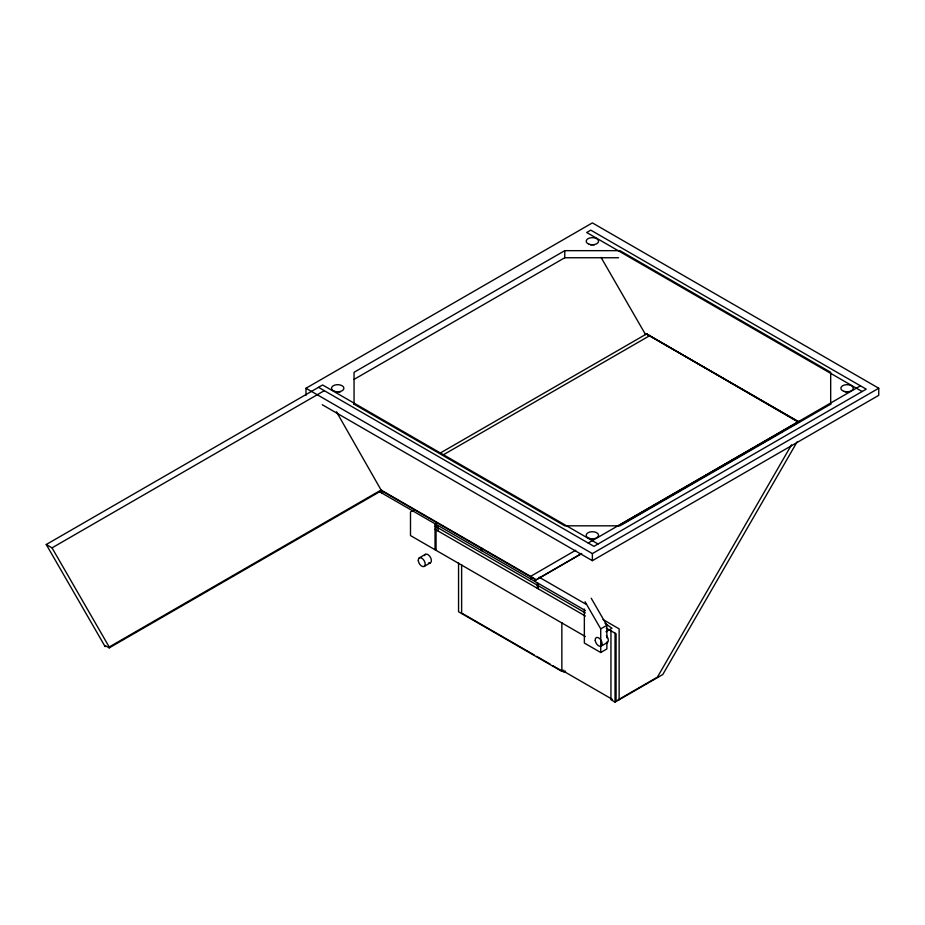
<?xml version="1.0" encoding="UTF-8"?>
<svg xmlns="http://www.w3.org/2000/svg" width="925" height="925" viewBox="0 0 925 925"><rect width="100%" height="100%" fill="white"/><g stroke="black" fill="none" stroke-linecap="round" stroke-linejoin="round"><path stroke-width="1.39" d="M791.511 444.856L657.999 676.117L657.999 677.297M797.072 441.93L662.763 674.545L615.044 702.098L610.951 699.728L610.951 630.827M575.743 550.225L531.008 576.148L531.008 579.166M581.698 553.462L535.089 580.461L581.305 553.786M305.99 395.333L305.99 388.246L592.37 222.902L878.75 388.246L878.75 395.333L592.37 560.677L322.247 404.722M336.446 411.741L381.47 490.701L109.208 647.893L105.115 645.534L105.115 646.598L46.25 544.524L322.605 384.973L598.047 543.993M830.685 404.341L830.685 372.301L619.981 250.663L564.759 250.663L354.055 372.301L354.055 404.341M46.25 544.524L52.031 547.866L324.293 390.674M354.055 379.389L564.759 257.751L618.571 257.751M439.757 453.331L646.922 333.728M109.208 647.893L109.208 647.003L381.47 489.811M442.832 455.1L649.997 335.498M414.146 509.837L410.492 511.953L410.492 535.575L585.317 636.504M419.279 557.891L425.419 554.341M424.193 566.401L430.333 562.863M588.173 543.021L860.447 385.829M618.432 525.678L799.524 421.118M622.109 524.024L647.061 509.606M649.558 508.172L658.299 503.131M660.797 501.685L669.527 496.644M672.024 495.199L675.77 493.037M678.268 491.603L680.765 490.158M683.251 488.712L686.997 486.55M689.495 485.116L698.236 480.075M700.734 478.63L709.463 473.588M711.961 472.143L754.395 447.642M756.893 446.208L765.622 441.167M768.12 439.722L776.861 434.681M779.347 433.235L783.093 431.073M785.591 429.628L788.088 428.194M790.586 426.749L799.316 421.708M830.685 404.19L619.981 525.828L564.759 525.828L354.055 404.19M305.99 388.246L592.37 553.589L878.75 388.246M606.869 641.996L606.869 648.945L600.73 652.495L600.73 628.873L606.869 625.323L591.214 598.221M605.956 631.752L611.98 628.283L605.077 623.404M601.146 646.124L607.274 642.574M458.557 562.943L458.557 611.749L561.857 671.388L563.903 670.209M565.545 671.157L563.903 672.093L552.768 665.665M617.912 699.971L657.189 677.297M862.135 391.529L586.693 232.499L590.786 230.14L866.228 389.159L593.954 546.351L318.512 387.332M799.339 422.124L646.575 333.925L798.102 421.997M799.547 422.413L645.558 333.509L645.558 334.584L601.053 257.404M539.183 577.212L585.803 604.129M381.1 490.077L535.089 578.981L535.089 581.524M381.1 490.493L535.089 579.397M603.042 619.577L619.137 628.873L619.137 699.728M379.632 491.776L585.386 610.569M435.039 526.128L585.317 612.882M435.039 529.262L585.363 616.05M606.245 628.11L616.073 633.775L616.073 701.508M600.73 652.495L584.357 643.048L584.357 609.032M561.857 670.209L612.373 699.369M462.442 613.518L534.211 654.958M536.685 656.38L550.294 664.243M585.074 601.759L600.73 628.873M52.031 547.866L109.208 647.003M615.044 633.186L615.044 702.098M606.869 625.323L606.869 637.834M592.37 553.589L592.37 560.677M564.759 250.663L564.759 257.751M561.857 622.583L561.857 671.388M538.338 583.398L538.338 588.901M537.309 582.808L537.309 588.312M481.913 548.271L481.913 550.826M480.884 547.681L480.884 550.236M461.633 564.712L461.633 613.518M438.103 525.539L438.103 531.031M436.057 523.041L436.057 550.329M435.039 523.758L435.039 549.739M381.678 490.4L381.678 492.956M336.422 391.818A6.221 3.596 0 0 1 340.169 392.038M590.485 244.882A6.221 3.596 0 0 1 594.255 244.882M590.485 538.951A6.221 3.596 0 0 1 594.255 538.951M845.161 391.911A6.221 3.596 0 0 1 848.93 391.911M606.418 635.672A4.914 2.844 60 0 1 608.292 640.331A4.914 2.844 60 0 1 606.418 642.806M424.529 555.567A4.914 2.844 60 0 1 428.31 554.873A4.914 2.844 60 0 1 431.351 560.492A4.914 2.844 60 0 1 428.506 562.92M334.584 391.356A6.221 3.596 0 0 0 343.915 388.246A6.221 3.596 0 0 0 334.584 385.135A6.221 3.596 0 0 0 334.584 391.356M589.26 244.316A6.221 3.596 0 0 0 598.591 241.217A6.221 3.596 0 0 0 589.26 238.107A6.221 3.596 0 0 0 589.26 244.316M589.26 538.396A6.221 3.596 0 0 0 598.591 535.286A6.221 3.596 0 0 0 589.26 532.176A6.221 3.596 0 0 0 589.26 538.396M843.935 391.356A6.221 3.596 0 0 0 853.266 388.246A6.221 3.596 0 0 0 843.935 385.135A6.221 3.596 0 0 0 843.935 391.356M595.249 640.516A4.914 2.844 60 0 0 600.868 646.24A4.914 2.844 60 0 0 599.92 638.828A4.914 2.844 60 0 0 595.249 640.516M418.308 560.793A4.914 2.844 60 0 0 423.928 566.528A4.914 2.844 60 0 0 422.979 559.116A4.914 2.844 60 0 0 418.308 560.793"/></g></svg>
